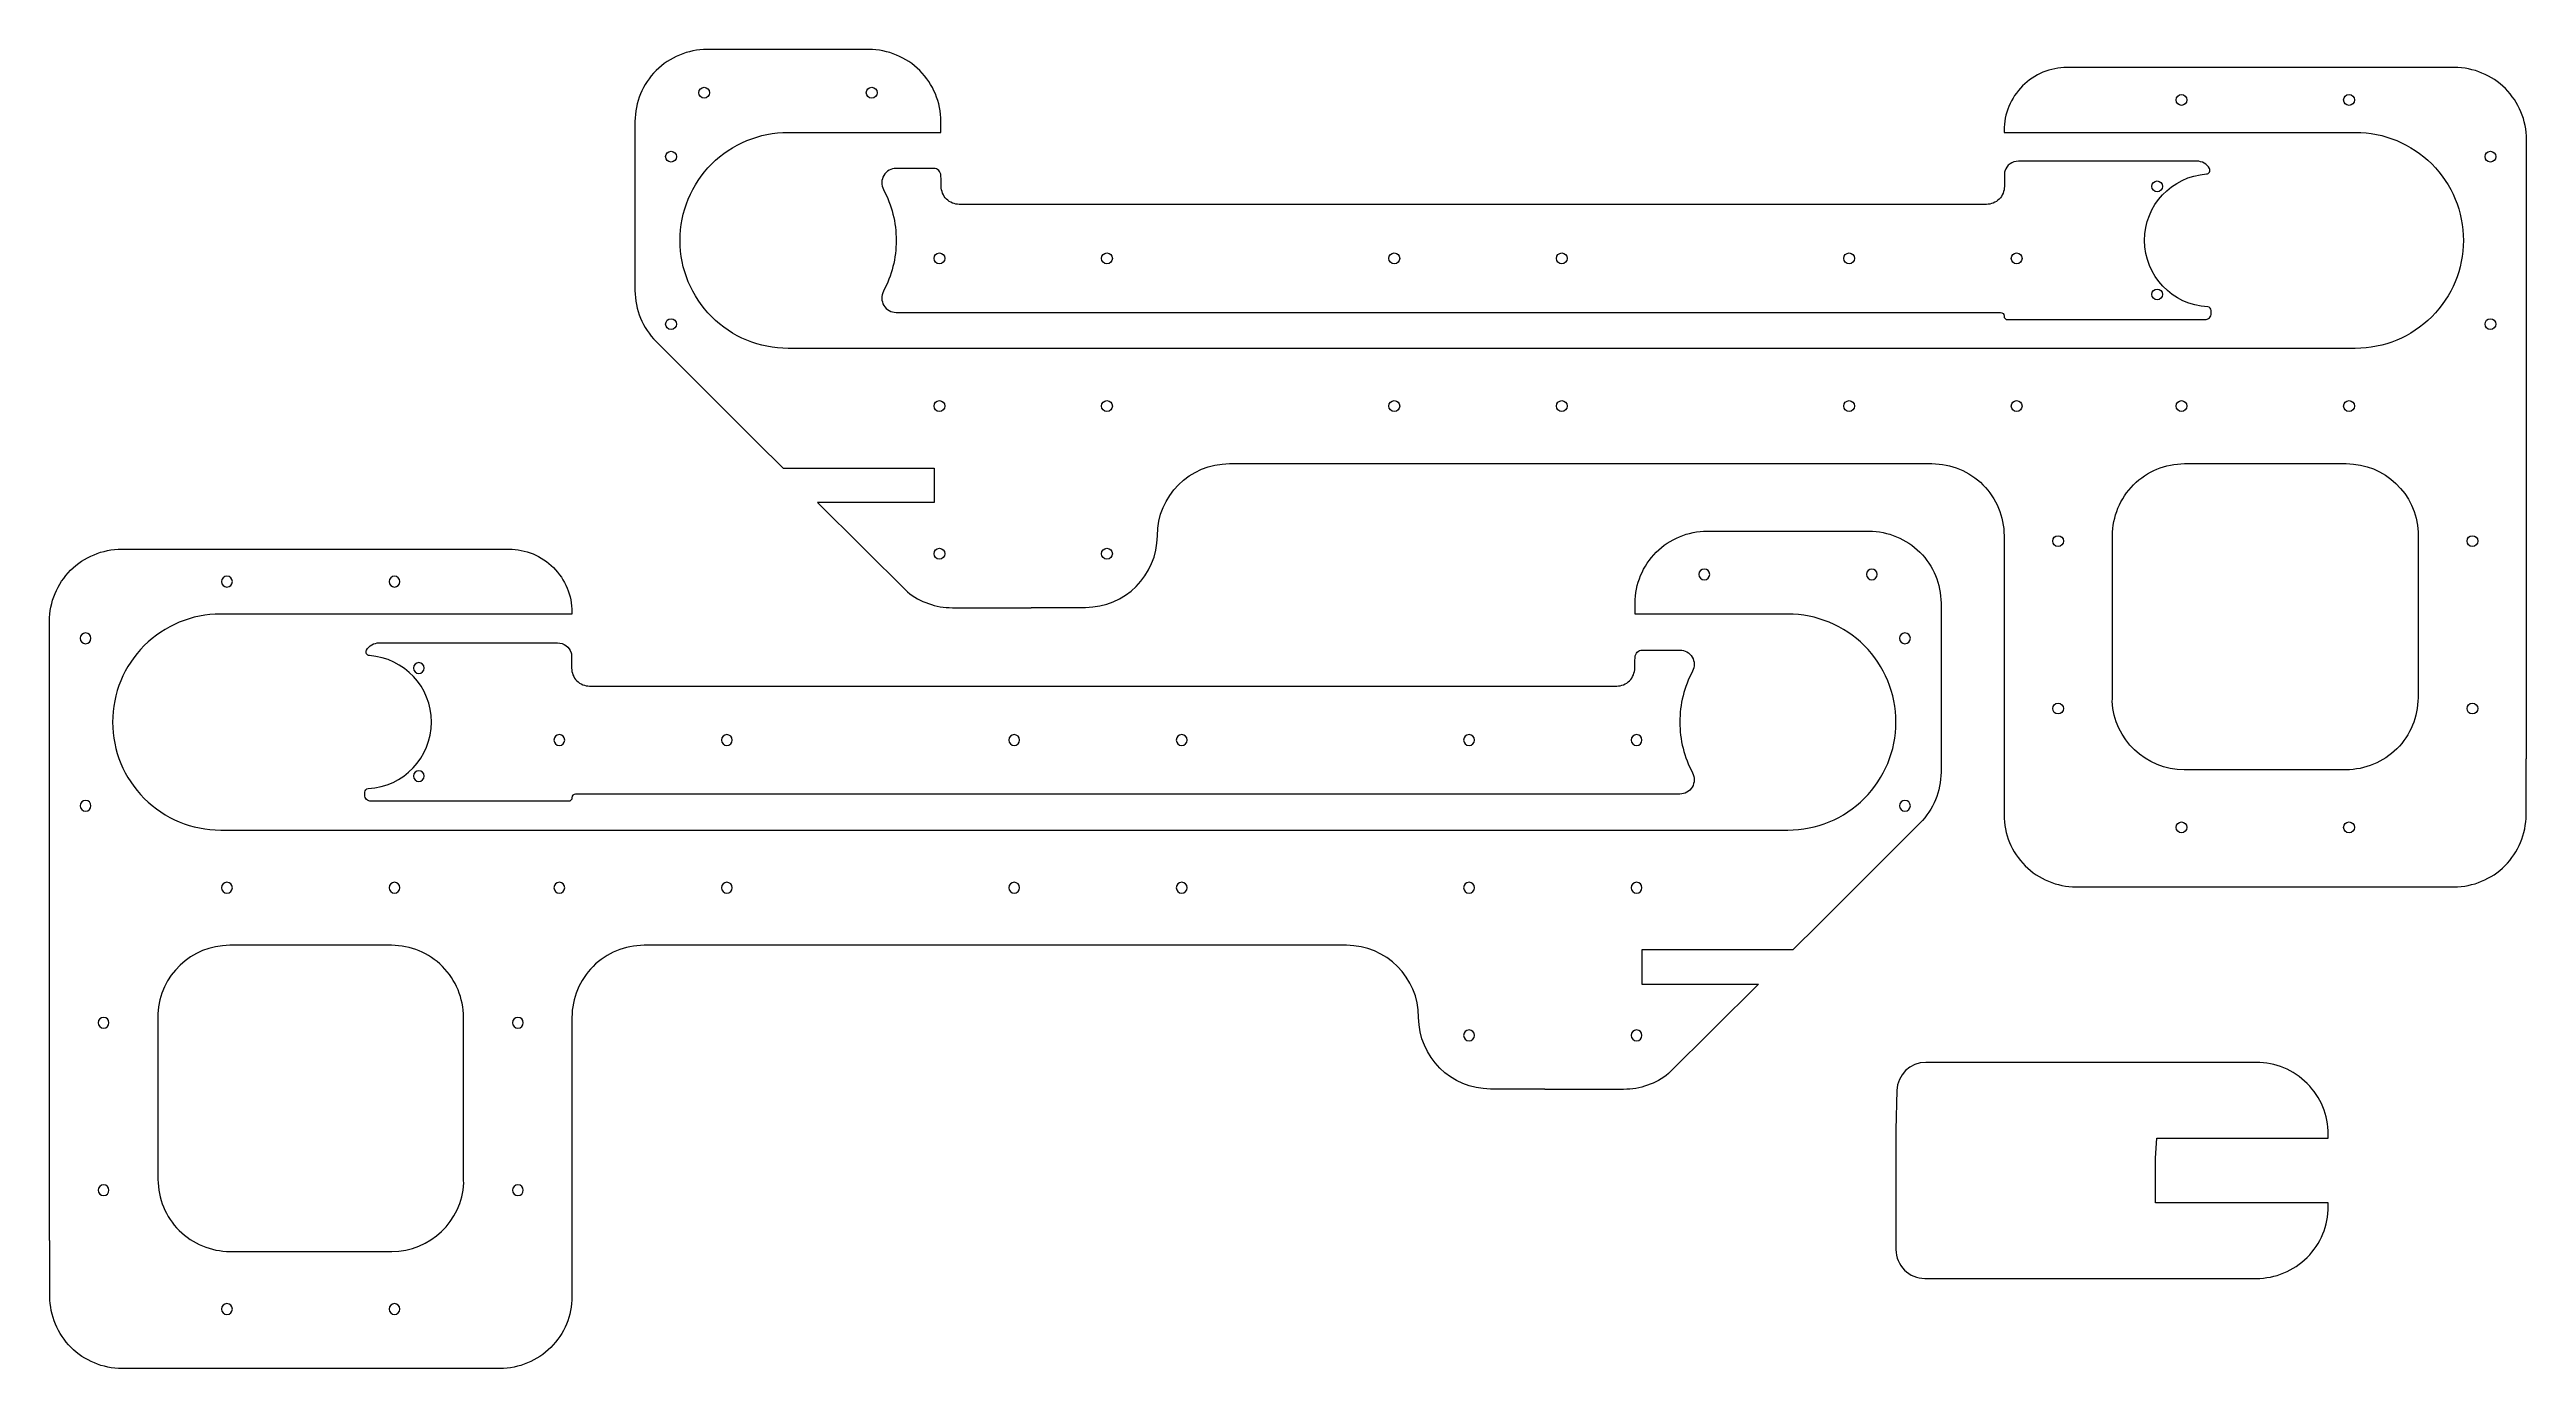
# Model space of a CAD drawing. Extents: x 60 to 748, y 119 to 486.
import ezdxf

# ---------------------------------------------------------------- set-up
doc = ezdxf.new("R2010")
doc.units = 0
doc.header["$MEASUREMENT"] = 0
doc.layers.get('0').update_dxf_attribs({"linetype": 'CONTINUOUS'})
doc.styles.get("Standard").update_dxf_attribs({"font": 'txt.shx'})

msp = doc.modelspace()

# ---------------------------------------------------------------- linework, layer by layer
at = {"color": 7, "linetype": 'CONTINUOUS'}
for points in [[(273.628748, 360), (298.594854, 335.13696, 0.170393), (311.094174, 330.75), (333, 330.75), (333, 330.85), (348, 330.85, 0.41275), (367.99975, 350.75, -0.414205), (388, 370.75), (583, 370.75, -0.414214), (603, 350.75), (603, 273.25, 0.414214), (623, 253.25), (727.9, 253.25, 0.414214), (747.9, 273.25), (747.9, 288.75), (748, 288.75), (748, 460.75, 0.414214), (728, 480.75), (620.5, 480.75, 0.414214), (603, 463.25), (603, 462.75), (700.5, 462.75, -0.414214), (730.5, 432.75, -0.414214), (700.5, 402.75), (265.5, 402.75, -0.414214), (235.5, 432.75, -0.414214), (265.5, 462.75), (307.9, 462.75), (307.9, 465.75, 0.414214), (287.9, 485.75), (243, 485.75, 0.414214), (223, 465.75), (223, 418.844174, 0.198912), (228.857864, 404.702038), (256.952038, 376.607864), (264.089367, 369.5), (306, 369.5), (306, 360)], [(240.7, 473.75, -1), (243.7, 473.75, -1)], [(287.2, 473.75, -1), (290.2, 473.75, -1)], [(650.75, 471.75, -1), (653.75, 471.75, -1)], [(697.25, 471.75, -1), (700.25, 471.75, -1)], [(233, 454.5, -1), (233, 457.5, -1)], [(660.000643, 452.685328, 0.272931), (656.5, 454.75), (607, 454.75, 0.32398), (603.2, 451.999, 0.079557), (603.1, 451.3745), (603.1, 447.75, -0.414214), (598.1, 442.75), (313, 442.75, -0.414214), (308, 447.75), (308, 449.412091, 0.03732), (307.955556, 450.006717, -0.03732), (307.9, 450.75, 0.414214), (305.9, 452.75), (295.5, 452.75, 0.56619), (291.970588, 446.867647, -0.123106), (295.5, 432.75, -0.123106), (291.970588, 418.632353, 0.56619), (295.5, 412.75), (602, 412.75, -0.414214), (603, 411.75, 0.414214), (604, 410.75), (658.75, 410.75, 0.414214), (660.5, 412.5), (660.5, 413.275658, 0.399265), (659.551282, 414.274342, -0.399265), (642, 432.75, -0.393699), (659.195971, 451.203984, 0.548017)], [(738, 454.5, -1), (738, 457.5, -1)], [(647, 447.75, -1), (644, 447.75, -1)], [(306, 427.75, -1), (309, 427.75, -1)], [(352.5, 427.75, -1), (355.5, 427.75, -1)], [(432.25, 427.75, -1), (435.25, 427.75, -1)], [(478.75, 427.75, -1), (481.75, 427.75, -1)], [(558.5, 427.75, -1), (561.5, 427.75, -1)], [(605, 427.75, -1), (608, 427.75, -1)], [(645.5, 419.25, -1), (645.5, 416.25, -1)], [(233, 408, -1), (233, 411, -1)], [(738, 408, -1), (738, 411, -1)], [(306, 386.75, -1), (309, 386.75, -1)], [(352.5, 386.75, -1), (355.5, 386.75, -1)], [(432.25, 386.75, -1), (435.25, 386.75, -1)], [(478.75, 386.75, -1), (481.75, 386.75, -1)], [(558.5, 386.75, -1), (561.5, 386.75, -1)], [(605, 386.75, -1), (608, 386.75, -1)], [(650.75, 386.75, -1), (653.75, 386.75, -1)], [(697.25, 386.75, -1), (700.25, 386.75, -1)], [(633.024704, 304.756242, -0.00128), (633.01988, 304.858493, 0.044845), (633.1, 305.75), (633.1, 350.75, -0.414214), (653.1, 370.75), (698, 370.75, -0.399728), (717.975296, 351.743758, -0.00128), (717.98012, 351.641507, 0.044845), (717.9, 350.75), (717.9, 305.75, -0.414214), (697.9, 285.75), (653, 285.75, -0.399728)], [(534.871252, 226.25), (509.905146, 201.38696, -0.170393), (497.405826, 197), (475.5, 197), (475.5, 197.1), (460.5, 197.1, -0.41275), (440.50025, 217, 0.414205), (420.5, 237), (225.5, 237, 0.414214), (205.5, 217), (205.5, 139.5, -0.414214), (185.5, 119.5), (80.6, 119.5, -0.414214), (60.6, 139.5), (60.6, 155), (60.5, 155), (60.5, 327, -0.414214), (80.5, 347), (188, 347, -0.414214), (205.5, 329.5), (205.5, 329), (108, 329, 0.414214), (78, 299, 0.414214), (108, 269), (543, 269, 0.414214), (573, 299, 0.414214), (543, 329), (500.6, 329), (500.6, 332, -0.414214), (520.6, 352), (565.5, 352, -0.414214), (585.5, 332), (585.5, 285.094174, -0.198912), (579.642136, 270.952038), (551.547962, 242.857864), (544.410633, 235.75), (502.5, 235.75), (502.5, 226.25)], [(618, 347.75, -1), (618, 350.75, -1)], [(733, 347.75, -1), (733, 350.75, -1)], [(306, 345.75, -1), (309, 345.75, -1)], [(352.5, 345.75, -1), (355.5, 345.75, -1)], [(111.25, 338, 1), (108.25, 338, 1)], [(157.75, 338, 1), (154.75, 338, 1)], [(521.3, 340, 1), (518.3, 340, 1)], [(567.8, 340, 1), (564.8, 340, 1)], [(70.5, 320.75, 1), (70.5, 323.75, 1)], [(575.5, 320.75, 1), (575.5, 323.75, 1)], [(148.499357, 318.935328, -0.272931), (152, 321), (201.5, 321, -0.32398), (205.3, 318.249, -0.079557), (205.4, 317.6245), (205.4, 314, 0.414214), (210.4, 309), (495.5, 309, 0.414214), (500.5, 314), (500.5, 315.662091, -0.03732), (500.544444, 316.256717, 0.03732), (500.6, 317, -0.414214), (502.6, 319), (513, 319, -0.56619), (516.529412, 313.117647, 0.123106), (513, 299, 0.123106), (516.529412, 284.882353, -0.56619), (513, 279), (206.5, 279, 0.414214), (205.5, 278, -0.414214), (204.5, 277), (149.75, 277, -0.414214), (148, 278.75), (148, 279.525658, -0.399265), (148.948718, 280.524342, 0.399265), (166.5, 299, 0.393699), (149.304029, 317.453984, -0.548017)], [(161.5, 314, 1), (164.5, 314, 1)], [(618, 301.25, -1), (618, 304.25, -1)], [(733, 301.25, -1), (733, 304.25, -1)], [(203.5, 294, 1), (200.5, 294, 1)], [(250, 294, 1), (247, 294, 1)], [(329.75, 294, 1), (326.75, 294, 1)], [(376.25, 294, 1), (373.25, 294, 1)], [(456, 294, 1), (453, 294, 1)], [(502.5, 294, 1), (499.5, 294, 1)], [(163, 285.5, 1), (163, 282.5, 1)], [(70.5, 274.25, 1), (70.5, 277.25, 1)], [(575.5, 274.25, 1), (575.5, 277.25, 1)], [(650.75, 269.75, -1), (653.75, 269.75, -1)], [(697.25, 269.75, -1), (700.25, 269.75, -1)], [(111.25, 253, 1), (108.25, 253, 1)], [(157.75, 253, 1), (154.75, 253, 1)], [(203.5, 253, 1), (200.5, 253, 1)], [(250, 253, 1), (247, 253, 1)], [(329.75, 253, 1), (326.75, 253, 1)], [(376.25, 253, 1), (373.25, 253, 1)], [(456, 253, 1), (453, 253, 1)], [(502.5, 253, 1), (499.5, 253, 1)], [(175.475296, 171.006242, 0.00128), (175.48012, 171.108493, -0.044845), (175.4, 172), (175.4, 217, 0.414214), (155.4, 237), (110.5, 237, 0.399728), (90.524704, 217.993758, 0.00128), (90.51988, 217.891507, -0.044845), (90.6, 217), (90.6, 172, 0.414214), (110.6, 152), (155.5, 152, 0.399728)], [(75.5, 214, 1), (75.5, 217, 1)], [(190.5, 214, 1), (190.5, 217, 1)], [(456, 212, 1), (453, 212, 1)], [(502.5, 212, 1), (499.5, 212, 1)], [(693, 183.5), (693, 184.5, 0.414214), (673, 204.5), (645, 204.5), (581.261472, 204.5, 0.407203), (573.263775, 196.691945), (573.002303, 185.797258, 0.005999), (573, 185.605313), (573, 152.5, 0.414214), (581, 144.5), (673, 144.5, 0.414214), (693, 164.5), (693, 165.5), (645, 165.5), (645, 177.86039), (645.43989, 183.5)], [(75.5, 167.5, 1), (75.5, 170.5, 1)], [(190.5, 167.5, 1), (190.5, 170.5, 1)], [(111.25, 136, 1), (108.25, 136, 1)], [(157.75, 136, 1), (154.75, 136, 1)]]:
    msp.add_lwpolyline(points, format="xyb", close=True, dxfattribs=at)

# ---------------------------------------------------------------- texts
at = {"insert": (633, 174.5), "char_height": 2.054647, "width": 120, "attachment_point": 5}
msp.add_mtext('\\C7;\\fArial|b0|i0|;\\H2.0546471100301; ', dxfattribs=at)

doc.saveas('drawing.dxf')
